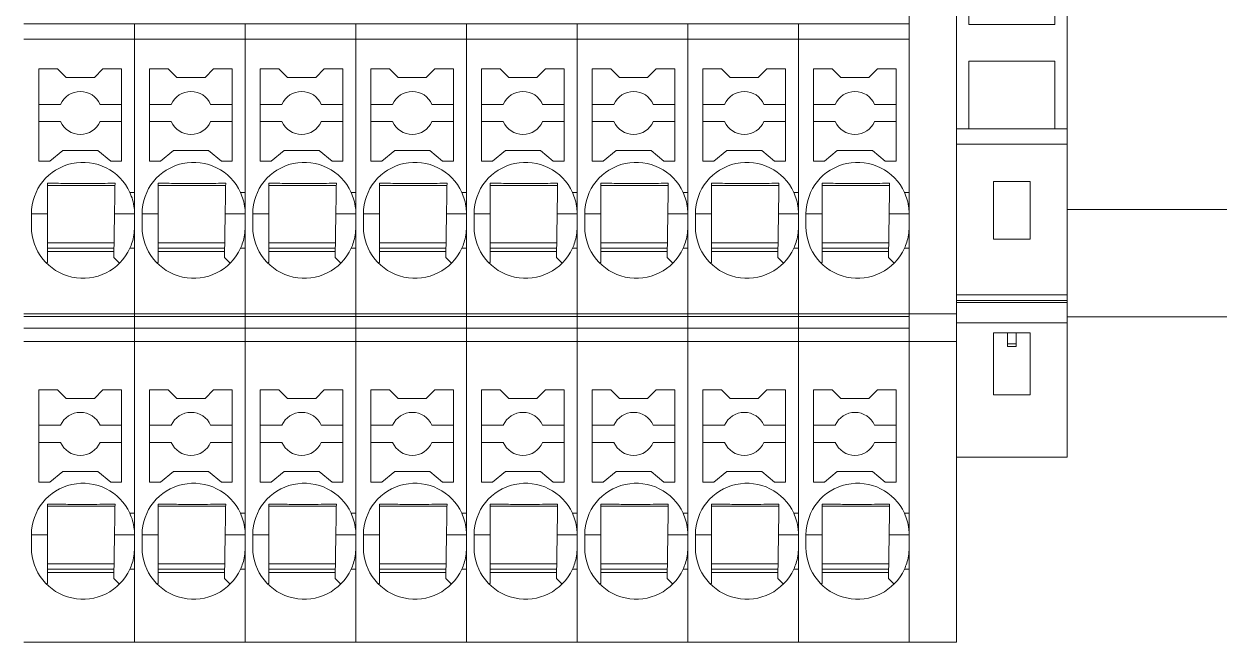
# Model space of a CAD drawing. Header units: millimetres. Extents: x 91 to 341, y 63 to 263.
# Drawn here: x 217.05 to 244.86, y 95.71 to 110.11 of the extents above; entities that cross this region are included whole.
import ezdxf

# ---------------------------------------------------------------- set-up
doc = ezdxf.new("R2010")
doc.units = ezdxf.units.MM

msp = doc.modelspace()

# ---------------------------------------------------------------- linework, layer by layer
at = {"color": 7, "linetype": 'Continuous', "lineweight": 15}
for p, q in [((237.652, 103.362), (237.652, 120.221)), ((238.752, 120.221), (238.752, 103.362)), ((239.04, 110.096), (239.04, 111.671)), ((241.04, 111.671), (241.04, 110.096)), ((241.327, 107.671), (241.327, 111.671)), ((217.052, 110.114), (219.627, 110.114)), ((219.627, 110.114), (219.627, 109.755)), ((219.627, 110.114), (222.202, 110.114)), ((222.202, 110.114), (224.777, 110.114)), ((222.202, 110.114), (222.202, 109.755)), ((224.777, 110.114), (227.352, 110.114)), ((224.777, 110.114), (224.777, 109.755)), ((227.352, 110.114), (227.352, 109.755)), ((227.352, 110.114), (229.927, 110.114)), ((229.927, 110.114), (232.502, 110.114)), ((229.927, 110.114), (229.927, 109.755)), ((232.502, 110.114), (232.502, 109.755)), ((232.502, 110.114), (235.077, 110.114)), ((235.077, 110.114), (237.652, 110.114)), ((235.077, 110.114), (235.077, 109.755)), ((241.04, 110.096), (239.04, 110.096)), ((217.052, 109.755), (219.627, 109.755)), ((219.627, 109.755), (219.627, 106.189)), ((219.627, 109.755), (222.202, 109.755)), ((219.627, 109.755), (219.627, 103.362)), ((222.202, 109.755), (224.777, 109.755)), ((222.202, 109.755), (222.202, 103.362)), ((222.202, 109.755), (222.202, 106.189)), ((224.777, 109.755), (227.352, 109.755)), ((224.777, 109.755), (224.777, 103.362)), ((224.777, 109.755), (224.777, 106.189)), ((227.352, 109.755), (227.352, 106.189)), ((227.352, 109.755), (229.927, 109.755)), ((227.352, 109.755), (227.352, 103.362)), ((229.927, 109.755), (232.502, 109.755)), ((229.927, 109.755), (229.927, 103.362)), ((229.927, 109.755), (229.927, 106.189)), ((232.502, 109.755), (232.502, 106.189)), ((232.502, 109.755), (235.077, 109.755)), ((232.502, 109.755), (232.502, 103.362)), ((235.077, 109.755), (237.652, 109.755)), ((235.077, 109.755), (235.077, 103.362)), ((235.077, 109.755), (235.077, 106.189)), ((237.652, 109.755), (237.652, 106.189)), ((217.402, 109.064), (217.402, 106.914)), ((217.838, 109.064), (217.402, 109.064)), ((218.038, 108.864), (217.838, 109.064)), ((218.892, 109.064), (218.692, 108.864)), ((219.327, 109.064), (218.892, 109.064)), ((219.327, 106.914), (219.327, 109.064)), ((219.977, 109.064), (219.977, 106.914)), ((220.413, 109.064), (219.977, 109.064)), ((220.613, 108.864), (220.413, 109.064)), ((221.467, 109.064), (221.267, 108.864)), ((221.902, 109.064), (221.467, 109.064)), ((221.902, 106.914), (221.902, 109.064)), ((222.552, 109.064), (222.552, 106.914)), ((222.988, 109.064), (222.552, 109.064)), ((223.188, 108.864), (222.988, 109.064)), ((224.042, 109.064), (223.842, 108.864)), ((224.477, 109.064), (224.042, 109.064)), ((224.477, 106.914), (224.477, 109.064)), ((225.127, 109.064), (225.127, 106.914)), ((225.563, 109.064), (225.127, 109.064)), ((225.763, 108.864), (225.563, 109.064)), ((226.617, 109.064), (226.417, 108.864)), ((227.052, 109.064), (226.617, 109.064)), ((227.052, 106.914), (227.052, 109.064)), ((227.702, 109.064), (227.702, 106.914)), ((228.138, 109.064), (227.702, 109.064)), ((228.338, 108.864), (228.138, 109.064)), ((229.192, 109.064), (228.992, 108.864)), ((229.627, 109.064), (229.192, 109.064)), ((229.627, 106.914), (229.627, 109.064)), ((230.277, 109.064), (230.277, 106.914)), ((230.713, 109.064), (230.277, 109.064)), ((230.913, 108.864), (230.713, 109.064)), ((231.767, 109.064), (231.567, 108.864)), ((232.202, 109.064), (231.767, 109.064)), ((232.202, 106.914), (232.202, 109.064)), ((232.852, 109.064), (232.852, 106.914)), ((233.288, 109.064), (232.852, 109.064)), ((233.488, 108.864), (233.288, 109.064)), ((234.342, 109.064), (234.142, 108.864)), ((234.777, 109.064), (234.342, 109.064)), ((234.777, 106.914), (234.777, 109.064)), ((235.427, 109.064), (235.427, 106.914)), ((235.863, 109.064), (235.427, 109.064)), ((236.063, 108.864), (235.863, 109.064)), ((236.917, 109.064), (236.717, 108.864)), ((237.352, 109.064), (236.917, 109.064)), ((237.352, 106.914), (237.352, 109.064)), ((239.04, 109.246), (241.04, 109.246)), ((239.04, 107.671), (239.04, 109.246)), ((241.04, 109.246), (241.04, 107.671)), ((218.692, 108.864), (218.038, 108.864)), ((221.267, 108.864), (220.613, 108.864)), ((223.842, 108.864), (223.188, 108.864)), ((226.417, 108.864), (225.763, 108.864)), ((228.992, 108.864), (228.338, 108.864)), ((231.567, 108.864), (230.913, 108.864)), ((234.142, 108.864), (233.488, 108.864)), ((236.717, 108.864), (236.063, 108.864)), ((217.907, 108.239), (217.402, 108.239)), ((219.327, 108.239), (218.823, 108.239)), ((220.482, 108.239), (219.977, 108.239)), ((221.902, 108.239), (221.398, 108.239)), ((223.057, 108.239), (222.552, 108.239)), ((224.477, 108.239), (223.973, 108.239)), ((225.632, 108.239), (225.127, 108.239)), ((227.052, 108.239), (226.548, 108.239)), ((228.207, 108.239), (227.702, 108.239)), ((229.627, 108.239), (229.123, 108.239)), ((230.782, 108.239), (230.277, 108.239)), ((232.202, 108.239), (231.698, 108.239)), ((233.357, 108.239), (232.852, 108.239)), ((234.777, 108.239), (234.273, 108.239)), ((235.932, 108.239), (235.427, 108.239)), ((237.352, 108.239), (236.848, 108.239)), ((217.907, 107.839), (217.402, 107.839)), ((218.823, 107.839), (219.327, 107.839)), ((220.482, 107.839), (219.977, 107.839)), ((221.398, 107.839), (221.902, 107.839)), ((223.057, 107.839), (222.552, 107.839)), ((223.973, 107.839), (224.477, 107.839)), ((225.632, 107.839), (225.127, 107.839)), ((226.548, 107.839), (227.052, 107.839)), ((228.207, 107.839), (227.702, 107.839)), ((229.123, 107.839), (229.627, 107.839)), ((230.782, 107.839), (230.277, 107.839)), ((231.698, 107.839), (232.202, 107.839)), ((233.357, 107.839), (232.852, 107.839)), ((234.273, 107.839), (234.777, 107.839)), ((235.932, 107.839), (235.427, 107.839)), ((236.848, 107.839), (237.352, 107.839)), ((241.327, 107.671), (238.752, 107.671)), ((241.327, 107.312), (241.327, 107.671)), ((217.658, 106.914), (217.956, 107.164)), ((217.956, 107.164), (218.774, 107.164)), ((218.774, 107.164), (219.072, 106.914)), ((220.233, 106.914), (220.531, 107.164)), ((220.531, 107.164), (221.349, 107.164)), ((221.349, 107.164), (221.647, 106.914)), ((222.808, 106.914), (223.106, 107.164)), ((223.106, 107.164), (223.924, 107.164)), ((223.924, 107.164), (224.222, 106.914)), ((225.383, 106.914), (225.681, 107.164)), ((225.681, 107.164), (226.499, 107.164)), ((226.499, 107.164), (226.797, 106.914)), ((227.958, 106.914), (228.256, 107.164)), ((228.256, 107.164), (229.074, 107.164)), ((229.074, 107.164), (229.372, 106.914)), ((230.533, 106.914), (230.831, 107.164)), ((230.831, 107.164), (231.649, 107.164)), ((231.649, 107.164), (231.947, 106.914)), ((233.108, 106.914), (233.406, 107.164)), ((233.406, 107.164), (234.224, 107.164)), ((234.224, 107.164), (234.522, 106.914)), ((235.683, 106.914), (235.981, 107.164)), ((235.981, 107.164), (236.799, 107.164)), ((236.799, 107.164), (237.097, 106.914)), ((238.752, 107.312), (241.327, 107.312)), ((241.327, 103.801), (241.327, 107.312)), ((217.402, 106.914), (217.658, 106.914)), ((219.072, 106.914), (219.327, 106.914)), ((219.977, 106.914), (220.233, 106.914)), ((221.647, 106.914), (221.902, 106.914)), ((222.552, 106.914), (222.808, 106.914)), ((224.222, 106.914), (224.477, 106.914)), ((225.127, 106.914), (225.383, 106.914)), ((226.797, 106.914), (227.052, 106.914)), ((227.702, 106.914), (227.958, 106.914)), ((229.372, 106.914), (229.627, 106.914)), ((230.277, 106.914), (230.533, 106.914)), ((231.947, 106.914), (232.202, 106.914)), ((232.852, 106.914), (233.108, 106.914)), ((234.522, 106.914), (234.777, 106.914)), ((235.427, 106.914), (235.683, 106.914)), ((237.097, 106.914), (237.352, 106.914)), ((217.602, 106.353), (219.177, 106.353)), ((220.177, 106.353), (221.752, 106.353)), ((222.752, 106.353), (224.327, 106.353)), ((225.327, 106.353), (226.902, 106.353)), ((227.902, 106.353), (229.477, 106.353)), ((230.477, 106.353), (232.052, 106.353)), ((233.052, 106.353), (234.627, 106.353)), ((235.627, 106.353), (237.202, 106.353)), ((239.615, 105.096), (239.615, 106.446)), ((239.615, 106.446), (240.465, 106.446)), ((240.465, 106.446), (240.465, 105.096)), ((219.627, 106.189), (219.518, 106.189)), ((222.202, 106.189), (222.093, 106.189)), ((224.777, 106.189), (224.668, 106.189)), ((227.352, 106.189), (227.243, 106.189)), ((229.927, 106.189), (229.818, 106.189)), ((232.502, 106.189), (232.393, 106.189)), ((235.077, 106.189), (234.968, 106.189)), ((237.652, 106.189), (237.543, 106.189)), ((217.227, 105.689), (217.227, 105.389)), ((217.602, 105.689), (217.227, 105.689)), ((217.602, 104.564), (217.602, 105.689)), ((219.161, 105.689), (219.144, 104.672)), ((219.627, 105.689), (219.161, 105.689)), ((219.627, 105.789), (219.623, 105.789)), ((219.802, 105.689), (219.802, 105.389)), ((220.177, 105.689), (219.802, 105.689)), ((220.177, 104.564), (220.177, 105.689)), ((221.736, 105.689), (221.719, 104.672)), ((222.202, 105.689), (221.736, 105.689)), ((222.202, 105.789), (222.198, 105.789)), ((222.377, 105.689), (222.377, 105.389)), ((222.752, 105.689), (222.377, 105.689)), ((222.752, 104.564), (222.752, 105.689)), ((224.311, 105.689), (224.294, 104.672)), ((224.777, 105.689), (224.311, 105.689)), ((224.777, 105.789), (224.773, 105.789)), ((224.952, 105.689), (224.952, 105.389)), ((225.327, 105.689), (224.952, 105.689)), ((225.327, 104.564), (225.327, 105.689)), ((226.886, 105.689), (226.869, 104.672)), ((227.352, 105.689), (226.886, 105.689)), ((227.352, 105.789), (227.348, 105.789)), ((227.527, 105.689), (227.527, 105.389)), ((227.902, 105.689), (227.527, 105.689)), ((227.902, 104.564), (227.902, 105.689)), ((229.461, 105.689), (229.444, 104.672)), ((229.927, 105.689), (229.461, 105.689)), ((229.927, 105.789), (229.923, 105.789)), ((230.102, 105.689), (230.102, 105.389)), ((230.477, 105.689), (230.102, 105.689)), ((230.477, 104.564), (230.477, 105.689)), ((232.036, 105.689), (232.019, 104.672)), ((232.502, 105.689), (232.036, 105.689)), ((232.502, 105.789), (232.498, 105.789)), ((232.677, 105.689), (232.677, 105.389)), ((233.052, 105.689), (232.677, 105.689)), ((233.052, 104.564), (233.052, 105.689)), ((234.611, 105.689), (234.594, 104.672)), ((235.077, 105.689), (234.611, 105.689)), ((235.077, 105.789), (235.073, 105.789)), ((235.252, 105.689), (235.252, 105.389)), ((235.627, 105.689), (235.252, 105.689)), ((235.627, 104.564), (235.627, 105.689)), ((237.186, 105.689), (237.169, 104.672)), ((237.652, 105.689), (237.186, 105.689)), ((237.652, 105.789), (237.648, 105.789)), ((315.552, 105.789), (241.327, 105.789)), ((217.602, 105.014), (219.15, 105.014)), ((219.148, 104.889), (217.602, 104.889)), ((219.627, 104.889), (219.518, 104.889)), ((219.627, 104.889), (219.627, 103.362)), ((220.177, 105.014), (221.725, 105.014)), ((221.723, 104.889), (220.177, 104.889)), ((222.202, 104.889), (222.093, 104.889)), ((222.202, 104.889), (222.202, 103.362)), ((222.752, 105.014), (224.3, 105.014)), ((224.298, 104.889), (222.752, 104.889)), ((224.777, 104.889), (224.668, 104.889)), ((224.777, 104.889), (224.777, 103.362)), ((225.327, 105.014), (226.875, 105.014)), ((226.873, 104.889), (225.327, 104.889)), ((227.352, 104.889), (227.243, 104.889)), ((227.352, 104.889), (227.352, 103.362)), ((227.902, 105.014), (229.45, 105.014)), ((229.448, 104.889), (227.902, 104.889)), ((229.927, 104.889), (229.818, 104.889)), ((229.927, 104.889), (229.927, 103.362)), ((230.477, 105.014), (232.025, 105.014)), ((232.023, 104.889), (230.477, 104.889)), ((232.502, 104.889), (232.393, 104.889)), ((232.502, 104.889), (232.502, 103.362)), ((233.052, 105.014), (234.6, 105.014)), ((234.598, 104.889), (233.052, 104.889)), ((235.077, 104.889), (234.968, 104.889)), ((235.077, 104.889), (235.077, 103.362)), ((235.627, 105.014), (237.175, 105.014)), ((237.173, 104.889), (235.627, 104.889)), ((237.652, 104.889), (237.543, 104.889)), ((237.652, 104.889), (237.652, 103.362)), ((240.465, 105.096), (239.615, 105.096)), ((219.146, 104.814), (217.602, 104.814)), ((219.144, 104.672), (219.276, 104.54)), ((221.721, 104.814), (220.177, 104.814)), ((221.719, 104.672), (221.851, 104.54)), ((224.296, 104.814), (222.752, 104.814)), ((224.294, 104.672), (224.426, 104.54)), ((226.871, 104.814), (225.327, 104.814)), ((226.869, 104.672), (227.001, 104.54)), ((229.446, 104.814), (227.902, 104.814)), ((229.444, 104.672), (229.576, 104.54)), ((232.021, 104.814), (230.477, 104.814)), ((232.019, 104.672), (232.151, 104.54)), ((234.596, 104.814), (233.052, 104.814)), ((234.594, 104.672), (234.726, 104.54)), ((237.171, 104.814), (235.627, 104.814)), ((237.169, 104.672), (237.301, 104.54)), ((217.602, 104.564), (217.579, 104.54)), ((220.177, 104.564), (220.154, 104.54)), ((222.752, 104.564), (222.729, 104.54)), ((225.327, 104.564), (225.304, 104.54)), ((227.902, 104.564), (227.879, 104.54)), ((230.477, 104.564), (230.454, 104.54)), ((233.052, 104.564), (233.029, 104.54)), ((235.627, 104.564), (235.604, 104.54)), ((238.752, 103.801), (241.327, 103.801)), ((241.327, 103.672), (241.327, 103.801)), ((238.752, 103.672), (241.327, 103.672)), ((241.327, 103.622), (238.752, 103.622)), ((241.327, 103.672), (241.327, 103.622)), ((241.327, 103.154), (241.327, 103.622)), ((219.627, 103.362), (217.052, 103.362)), ((219.627, 103.298), (217.052, 103.298)), ((219.627, 103.362), (219.627, 103.298)), ((222.202, 103.362), (219.627, 103.362)), ((219.627, 103.298), (219.627, 103.03)), ((222.202, 103.298), (219.627, 103.298)), ((224.777, 103.362), (222.202, 103.362)), ((222.202, 103.298), (222.202, 103.362)), ((224.777, 103.298), (222.202, 103.298)), ((222.202, 103.03), (222.202, 103.298)), ((227.352, 103.362), (224.777, 103.362)), ((224.777, 103.298), (224.777, 103.362)), ((227.352, 103.298), (224.777, 103.298)), ((224.777, 103.03), (224.777, 103.298)), ((227.352, 103.362), (227.352, 103.298)), ((229.927, 103.362), (227.352, 103.362)), ((227.352, 103.298), (227.352, 103.03)), ((229.927, 103.298), (227.352, 103.298)), ((232.502, 103.362), (229.927, 103.362)), ((229.927, 103.298), (229.927, 103.362)), ((232.502, 103.298), (229.927, 103.298)), ((229.927, 103.03), (229.927, 103.298)), ((232.502, 103.362), (232.502, 103.298)), ((235.077, 103.362), (232.502, 103.362)), ((232.502, 103.298), (232.502, 103.03)), ((235.077, 103.298), (232.502, 103.298)), ((237.652, 103.362), (235.077, 103.362)), ((235.077, 103.298), (235.077, 103.362)), ((237.652, 103.298), (235.077, 103.298)), ((235.077, 103.03), (235.077, 103.298)), ((237.652, 103.362), (238.752, 103.362)), ((237.652, 103.362), (237.652, 103.325)), ((237.652, 102.737), (237.652, 103.325)), ((238.752, 103.362), (238.752, 102.714)), ((241.327, 103.289), (315.552, 103.289)), ((217.052, 103.03), (219.627, 103.03)), ((219.627, 103.03), (219.627, 102.714)), ((219.627, 103.03), (222.202, 103.03)), ((222.202, 103.03), (224.777, 103.03)), ((222.202, 102.714), (222.202, 103.03)), ((224.777, 103.03), (227.352, 103.03)), ((224.777, 102.714), (224.777, 103.03)), ((227.352, 103.03), (227.352, 102.714)), ((227.352, 103.03), (229.927, 103.03)), ((229.927, 103.03), (232.502, 103.03)), ((229.927, 102.714), (229.927, 103.03)), ((232.502, 103.03), (232.502, 102.714)), ((232.502, 103.03), (235.077, 103.03)), ((235.077, 103.03), (237.652, 103.03)), ((235.077, 102.714), (235.077, 103.03)), ((241.327, 103.154), (238.752, 103.154)), ((239.615, 102.921), (240.465, 102.921)), ((239.615, 101.471), (239.615, 102.921)), ((239.94, 102.921), (239.94, 102.664)), ((240.14, 102.921), (240.14, 102.664)), ((240.465, 102.921), (240.465, 101.471)), ((241.327, 100.021), (241.327, 103.154)), ((217.052, 102.714), (219.627, 102.714)), ((219.627, 102.714), (219.627, 98.714)), ((219.627, 102.714), (222.202, 102.714)), ((219.627, 102.714), (219.627, 95.714)), ((222.202, 102.714), (224.777, 102.714)), ((222.202, 102.714), (222.202, 95.714)), ((222.202, 102.714), (222.202, 98.714)), ((224.777, 102.714), (227.352, 102.714)), ((224.777, 102.714), (224.777, 95.714)), ((224.777, 102.714), (224.777, 98.714)), ((227.352, 102.714), (227.352, 98.714)), ((227.352, 102.714), (229.927, 102.714)), ((227.352, 102.714), (227.352, 95.714)), ((229.927, 102.714), (232.502, 102.714)), ((229.927, 102.714), (229.927, 95.714)), ((229.927, 102.714), (229.927, 98.714)), ((232.502, 102.714), (232.502, 98.714)), ((232.502, 102.714), (235.077, 102.714)), ((232.502, 102.714), (232.502, 95.714)), ((235.077, 102.714), (237.652, 102.714)), ((235.077, 102.714), (235.077, 95.714)), ((235.077, 102.714), (235.077, 98.714)), ((237.652, 102.737), (237.652, 102.714)), ((237.652, 102.714), (238.752, 102.714)), ((237.652, 95.714), (237.652, 102.714)), ((237.652, 102.714), (237.652, 98.714)), ((238.752, 102.714), (238.752, 95.714)), ((240.14, 102.664), (239.94, 102.664)), ((239.94, 102.664), (239.94, 102.599)), ((240.14, 102.664), (240.14, 102.599)), ((240.14, 102.599), (239.94, 102.599)), ((217.838, 101.589), (217.402, 101.589)), ((217.402, 101.589), (217.402, 99.439)), ((218.038, 101.389), (217.838, 101.589)), ((218.892, 101.589), (218.692, 101.389)), ((219.327, 101.589), (218.892, 101.589)), ((219.327, 99.439), (219.327, 101.589)), ((220.413, 101.589), (219.977, 101.589)), ((219.977, 101.589), (219.977, 99.439)), ((220.613, 101.389), (220.413, 101.589)), ((221.467, 101.589), (221.267, 101.389)), ((221.902, 101.589), (221.467, 101.589)), ((221.902, 99.439), (221.902, 101.589)), ((222.988, 101.589), (222.552, 101.589)), ((222.552, 101.589), (222.552, 99.439)), ((223.188, 101.389), (222.988, 101.589)), ((224.042, 101.589), (223.842, 101.389)), ((224.477, 101.589), (224.042, 101.589)), ((224.477, 99.439), (224.477, 101.589)), ((225.563, 101.589), (225.127, 101.589)), ((225.127, 101.589), (225.127, 99.439)), ((225.763, 101.389), (225.563, 101.589)), ((226.617, 101.589), (226.417, 101.389)), ((227.052, 101.589), (226.617, 101.589)), ((227.052, 99.439), (227.052, 101.589)), ((228.138, 101.589), (227.702, 101.589)), ((227.702, 101.589), (227.702, 99.439)), ((228.338, 101.389), (228.138, 101.589)), ((229.192, 101.589), (228.992, 101.389)), ((229.627, 101.589), (229.192, 101.589)), ((229.627, 99.439), (229.627, 101.589)), ((230.713, 101.589), (230.277, 101.589)), ((230.277, 101.589), (230.277, 99.439)), ((230.913, 101.389), (230.713, 101.589)), ((231.767, 101.589), (231.567, 101.389)), ((232.202, 101.589), (231.767, 101.589)), ((232.202, 99.439), (232.202, 101.589)), ((233.288, 101.589), (232.852, 101.589)), ((232.852, 101.589), (232.852, 99.439)), ((233.488, 101.389), (233.288, 101.589)), ((234.342, 101.589), (234.142, 101.389)), ((234.777, 101.589), (234.342, 101.589)), ((234.777, 99.439), (234.777, 101.589)), ((235.863, 101.589), (235.427, 101.589)), ((235.427, 101.589), (235.427, 99.439)), ((236.063, 101.389), (235.863, 101.589)), ((236.917, 101.589), (236.717, 101.389)), ((237.352, 101.589), (236.917, 101.589)), ((237.352, 99.439), (237.352, 101.589)), ((218.692, 101.389), (218.038, 101.389)), ((221.267, 101.389), (220.613, 101.389)), ((223.842, 101.389), (223.188, 101.389)), ((226.417, 101.389), (225.763, 101.389)), ((228.992, 101.389), (228.338, 101.389)), ((231.567, 101.389), (230.913, 101.389)), ((234.142, 101.389), (233.488, 101.389)), ((236.717, 101.389), (236.063, 101.389)), ((239.615, 101.471), (240.465, 101.471)), ((217.907, 100.764), (217.402, 100.764)), ((219.327, 100.764), (218.823, 100.764)), ((220.482, 100.764), (219.977, 100.764)), ((221.902, 100.764), (221.398, 100.764)), ((223.057, 100.764), (222.552, 100.764)), ((224.477, 100.764), (223.973, 100.764)), ((225.632, 100.764), (225.127, 100.764)), ((227.052, 100.764), (226.548, 100.764)), ((228.207, 100.764), (227.702, 100.764)), ((229.627, 100.764), (229.123, 100.764)), ((230.782, 100.764), (230.277, 100.764)), ((232.202, 100.764), (231.698, 100.764)), ((233.357, 100.764), (232.852, 100.764)), ((234.777, 100.764), (234.273, 100.764)), ((235.932, 100.764), (235.427, 100.764)), ((237.352, 100.764), (236.848, 100.764)), ((217.402, 100.364), (217.907, 100.364)), ((219.327, 100.364), (218.823, 100.364)), ((219.977, 100.364), (220.482, 100.364)), ((221.902, 100.364), (221.398, 100.364)), ((222.552, 100.364), (223.057, 100.364)), ((224.477, 100.364), (223.973, 100.364)), ((225.127, 100.364), (225.632, 100.364)), ((227.052, 100.364), (226.548, 100.364)), ((227.702, 100.364), (228.207, 100.364)), ((229.627, 100.364), (229.123, 100.364)), ((230.277, 100.364), (230.782, 100.364)), ((232.202, 100.364), (231.698, 100.364)), ((232.852, 100.364), (233.357, 100.364)), ((234.777, 100.364), (234.273, 100.364)), ((235.427, 100.364), (235.932, 100.364)), ((237.352, 100.364), (236.848, 100.364)), ((238.752, 100.021), (241.327, 100.021)), ((217.658, 99.439), (217.956, 99.689)), ((217.956, 99.689), (218.774, 99.689)), ((218.774, 99.689), (219.072, 99.439)), ((220.233, 99.439), (220.531, 99.689)), ((220.531, 99.689), (221.349, 99.689)), ((221.349, 99.689), (221.647, 99.439)), ((222.808, 99.439), (223.106, 99.689)), ((223.106, 99.689), (223.924, 99.689)), ((223.924, 99.689), (224.222, 99.439)), ((225.383, 99.439), (225.681, 99.689)), ((225.681, 99.689), (226.499, 99.689)), ((226.499, 99.689), (226.797, 99.439)), ((227.958, 99.439), (228.256, 99.689)), ((228.256, 99.689), (229.074, 99.689)), ((229.074, 99.689), (229.372, 99.439)), ((230.533, 99.439), (230.831, 99.689)), ((230.831, 99.689), (231.649, 99.689)), ((231.649, 99.689), (231.947, 99.439)), ((233.108, 99.439), (233.406, 99.689)), ((233.406, 99.689), (234.224, 99.689)), ((234.224, 99.689), (234.522, 99.439)), ((235.683, 99.439), (235.981, 99.689)), ((235.981, 99.689), (236.799, 99.689)), ((236.799, 99.689), (237.097, 99.439)), ((217.402, 99.439), (217.658, 99.439)), ((219.072, 99.439), (219.327, 99.439)), ((219.977, 99.439), (220.233, 99.439)), ((221.647, 99.439), (221.902, 99.439)), ((222.552, 99.439), (222.808, 99.439)), ((224.222, 99.439), (224.477, 99.439)), ((225.127, 99.439), (225.383, 99.439)), ((226.797, 99.439), (227.052, 99.439)), ((227.702, 99.439), (227.958, 99.439)), ((229.372, 99.439), (229.627, 99.439)), ((230.277, 99.439), (230.533, 99.439)), ((231.947, 99.439), (232.202, 99.439)), ((232.852, 99.439), (233.108, 99.439)), ((234.522, 99.439), (234.777, 99.439)), ((235.427, 99.439), (235.683, 99.439)), ((237.097, 99.439), (237.352, 99.439)), ((217.602, 98.878), (219.177, 98.878)), ((220.177, 98.878), (221.752, 98.878)), ((222.752, 98.878), (224.327, 98.878)), ((225.327, 98.878), (226.902, 98.878)), ((227.902, 98.878), (229.477, 98.878)), ((230.477, 98.878), (232.052, 98.878)), ((233.052, 98.878), (234.627, 98.878)), ((235.627, 98.878), (237.202, 98.878)), ((219.627, 98.714), (219.518, 98.714)), ((222.202, 98.714), (222.093, 98.714)), ((224.777, 98.714), (224.668, 98.714)), ((227.352, 98.714), (227.243, 98.714)), ((229.927, 98.714), (229.818, 98.714)), ((232.502, 98.714), (232.393, 98.714)), ((235.077, 98.714), (234.968, 98.714)), ((237.652, 98.714), (237.543, 98.714)), ((217.227, 98.214), (217.227, 97.914)), ((217.602, 98.214), (217.227, 98.214)), ((217.602, 97.089), (217.602, 98.214)), ((219.161, 98.214), (219.144, 97.197)), ((219.627, 98.214), (219.161, 98.214)), ((219.802, 98.214), (219.802, 97.914)), ((220.177, 98.214), (219.802, 98.214)), ((220.177, 97.089), (220.177, 98.214)), ((221.736, 98.214), (221.719, 97.197)), ((222.202, 98.214), (221.736, 98.214)), ((222.377, 98.214), (222.377, 97.914)), ((222.752, 98.214), (222.377, 98.214)), ((222.752, 97.089), (222.752, 98.214)), ((224.311, 98.214), (224.294, 97.197)), ((224.777, 98.214), (224.311, 98.214)), ((224.952, 98.214), (224.952, 97.914)), ((225.327, 98.214), (224.952, 98.214)), ((225.327, 97.089), (225.327, 98.214)), ((226.886, 98.214), (226.869, 97.197)), ((227.352, 98.214), (226.886, 98.214)), ((227.527, 98.214), (227.527, 97.914)), ((227.902, 98.214), (227.527, 98.214)), ((227.902, 97.089), (227.902, 98.214)), ((229.461, 98.214), (229.444, 97.197)), ((229.927, 98.214), (229.461, 98.214)), ((230.102, 98.214), (230.102, 97.914)), ((230.477, 98.214), (230.102, 98.214)), ((230.477, 97.089), (230.477, 98.214)), ((232.036, 98.214), (232.019, 97.197)), ((232.502, 98.214), (232.036, 98.214)), ((232.677, 98.214), (232.677, 97.914)), ((233.052, 98.214), (232.677, 98.214)), ((233.052, 97.089), (233.052, 98.214)), ((234.611, 98.214), (234.594, 97.197)), ((235.077, 98.214), (234.611, 98.214)), ((235.252, 98.214), (235.252, 97.914)), ((235.627, 98.214), (235.252, 98.214)), ((235.627, 97.089), (235.627, 98.214)), ((237.186, 98.214), (237.169, 97.197)), ((237.652, 98.214), (237.186, 98.214)), ((217.602, 97.539), (219.15, 97.539)), ((219.148, 97.414), (217.602, 97.414)), ((219.627, 97.414), (219.518, 97.414)), ((219.627, 97.414), (219.627, 95.714)), ((220.177, 97.539), (221.725, 97.539)), ((221.723, 97.414), (220.177, 97.414)), ((222.202, 97.414), (222.093, 97.414)), ((222.202, 97.414), (222.202, 95.714)), ((222.752, 97.539), (224.3, 97.539)), ((224.298, 97.414), (222.752, 97.414)), ((224.777, 97.414), (224.668, 97.414)), ((224.777, 97.414), (224.777, 95.714)), ((225.327, 97.539), (226.875, 97.539)), ((226.873, 97.414), (225.327, 97.414)), ((227.352, 97.414), (227.243, 97.414)), ((227.352, 97.414), (227.352, 95.714)), ((227.902, 97.539), (229.45, 97.539)), ((229.448, 97.414), (227.902, 97.414)), ((229.927, 97.414), (229.818, 97.414)), ((229.927, 97.414), (229.927, 95.714)), ((230.477, 97.539), (232.025, 97.539)), ((232.023, 97.414), (230.477, 97.414)), ((232.502, 97.414), (232.393, 97.414)), ((232.502, 97.414), (232.502, 95.714)), ((233.052, 97.539), (234.6, 97.539)), ((234.598, 97.414), (233.052, 97.414)), ((235.077, 97.414), (234.968, 97.414)), ((235.077, 97.414), (235.077, 95.714)), ((235.627, 97.539), (237.175, 97.539)), ((237.173, 97.414), (235.627, 97.414)), ((237.652, 97.414), (237.543, 97.414)), ((237.652, 97.414), (237.652, 95.714)), ((217.602, 97.089), (217.579, 97.065)), ((219.146, 97.339), (217.602, 97.339)), ((219.144, 97.197), (219.276, 97.065)), ((220.177, 97.089), (220.154, 97.065)), ((221.721, 97.339), (220.177, 97.339)), ((221.719, 97.197), (221.851, 97.065)), ((222.752, 97.089), (222.729, 97.065)), ((224.296, 97.339), (222.752, 97.339)), ((224.294, 97.197), (224.426, 97.065)), ((225.327, 97.089), (225.304, 97.065)), ((226.871, 97.339), (225.327, 97.339)), ((226.869, 97.197), (227.001, 97.065)), ((227.902, 97.089), (227.879, 97.065)), ((229.446, 97.339), (227.902, 97.339)), ((229.444, 97.197), (229.576, 97.065)), ((230.477, 97.089), (230.454, 97.065)), ((232.021, 97.339), (230.477, 97.339)), ((232.019, 97.197), (232.151, 97.065)), ((233.052, 97.089), (233.029, 97.065)), ((234.596, 97.339), (233.052, 97.339)), ((234.594, 97.197), (234.726, 97.065)), ((235.627, 97.089), (235.604, 97.065)), ((237.171, 97.339), (235.627, 97.339)), ((237.169, 97.197), (237.301, 97.065)), ((219.627, 95.714), (217.052, 95.714)), ((222.202, 95.714), (219.627, 95.714)), ((224.777, 95.714), (222.202, 95.714)), ((227.352, 95.714), (224.777, 95.714)), ((229.927, 95.714), (227.352, 95.714)), ((232.502, 95.714), (229.927, 95.714)), ((235.077, 95.714), (232.502, 95.714)), ((237.652, 95.714), (235.077, 95.714)), ((237.652, 95.714), (238.752, 95.714))]:
    msp.add_line(p, q, dxfattribs=at)
for centre, radius, start, end in [((218.365, 108.039), 0.5, 23.5782, 156.4218), ((220.94, 108.039), 0.5, 23.5782, 156.4218), ((223.515, 108.039), 0.5, 23.5782, 156.4218), ((226.09, 108.039), 0.5, 23.5782, 156.4218), ((228.665, 108.039), 0.5, 23.5782, 156.4218), ((231.24, 108.039), 0.5, 23.5782, 156.4218), ((233.815, 108.039), 0.5, 23.5782, 156.4218), ((236.39, 108.039), 0.5, 23.5782, 156.4218), ((218.365, 108.039), 0.5, 203.5782, 336.4218), ((220.94, 108.039), 0.5, 203.5782, 336.4218), ((223.515, 108.039), 0.5, 203.5782, 336.4218), ((226.09, 108.039), 0.5, 203.5782, 336.4218), ((228.665, 108.039), 0.5, 203.5782, 336.4218), ((231.24, 108.039), 0.5, 203.5782, 336.4218), ((233.815, 108.039), 0.5, 203.5782, 336.4218), ((236.39, 108.039), 0.5, 203.5782, 336.4218), ((218.427, 105.689), 1.2, 24.6243, 180), ((221.002, 105.689), 1.2, 24.6243, 180), ((223.577, 105.689), 1.2, 24.6243, 180), ((226.152, 105.689), 1.2, 24.6243, 180), ((228.727, 105.689), 1.2, 24.6243, 180), ((231.302, 105.689), 1.2, 24.6243, 180), ((233.877, 105.689), 1.2, 24.6243, 180), ((236.452, 105.689), 1.2, 24.6243, 180), ((218.427, 105.389), 1.2, 180, 335.3757), ((221.002, 105.389), 1.2, 180, 335.3757), ((223.577, 105.389), 1.2, 180, 335.3757), ((226.152, 105.389), 1.2, 180, 335.3757), ((228.727, 105.389), 1.2, 180, 335.3757), ((231.302, 105.389), 1.2, 180, 335.3757), ((233.877, 105.389), 1.2, 180, 335.3757), ((236.452, 105.389), 1.2, 180, 335.3757), ((218.365, 100.564), 0.5, 23.5782, 156.4218), ((220.94, 100.564), 0.5, 23.5782, 156.4218), ((223.515, 100.564), 0.5, 23.5782, 156.4218), ((226.09, 100.564), 0.5, 23.5782, 156.4218), ((228.665, 100.564), 0.5, 23.5782, 156.4218), ((231.24, 100.564), 0.5, 23.5782, 156.4218), ((233.815, 100.564), 0.5, 23.5782, 156.4218), ((236.39, 100.564), 0.5, 23.5782, 156.4218), ((218.365, 100.564), 0.5, 203.5782, 336.4218), ((220.94, 100.564), 0.5, 203.5782, 336.4218), ((223.515, 100.564), 0.5, 203.5782, 336.4218), ((226.09, 100.564), 0.5, 203.5782, 336.4218), ((228.665, 100.564), 0.5, 203.5782, 336.4218), ((231.24, 100.564), 0.5, 203.5782, 336.4218), ((233.815, 100.564), 0.5, 203.5782, 336.4218), ((236.39, 100.564), 0.5, 203.5782, 336.4218), ((218.427, 98.214), 1.2, 24.6243, 180), ((221.002, 98.214), 1.2, 24.6243, 180), ((223.577, 98.214), 1.2, 24.6243, 180), ((226.152, 98.214), 1.2, 24.6243, 180), ((228.727, 98.214), 1.2, 24.6243, 180), ((231.302, 98.214), 1.2, 24.6243, 180), ((233.877, 98.214), 1.2, 24.6243, 180), ((236.452, 98.214), 1.2, 24.6243, 180), ((218.427, 97.914), 1.2, 180, 335.3757), ((221.002, 97.914), 1.2, 180, 335.3757), ((223.577, 97.914), 1.2, 180, 335.3757), ((226.152, 97.914), 1.2, 180, 335.3757), ((228.727, 97.914), 1.2, 180, 335.3757), ((231.302, 97.914), 1.2, 180, 335.3757), ((233.877, 97.914), 1.2, 180, 335.3757), ((236.452, 97.914), 1.2, 180, 335.3757)]:
    msp.add_arc(centre, radius, start, end, dxfattribs=at)
for points, knots in [([(219.173, 106.402), (219.026, 106.4), (218.842, 106.398), (218.528, 106.397), (218.373, 106.397), (218.2, 106.397), (217.917, 106.399), (217.733, 106.401), (217.602, 106.403)], [0, 0, 0, 0, 0.339069, 0.425891, 0.49416, 0.562258, 0.687966, 1, 1, 1, 1]), ([(217.602, 106.403), (217.602, 106.306), (217.602, 106.156), (217.602, 105.919), (217.602, 105.772), (217.602, 105.7), (217.602, 105.689)], [0, 0, 0, 0, 0.4877025, 0.7536632, 0.9597877, 1, 1, 1, 1]), ([(219.161, 105.689), (219.162, 105.747), (219.165, 105.893), (219.169, 106.143), (219.172, 106.301), (219.173, 106.402)], [0, 0, 0, 0, 0.195586, 0.485109, 1, 1, 1, 1]), ([(221.748, 106.402), (221.601, 106.4), (221.417, 106.398), (221.103, 106.397), (220.948, 106.397), (220.775, 106.397), (220.492, 106.399), (220.308, 106.401), (220.177, 106.403)], [0, 0, 0, 0, 0.339069, 0.425891, 0.49416, 0.562258, 0.687966, 1, 1, 1, 1]), ([(220.177, 106.403), (220.177, 106.306), (220.177, 106.156), (220.177, 105.919), (220.177, 105.772), (220.177, 105.7), (220.177, 105.689)], [0, 0, 0, 0, 0.487703, 0.753663, 0.959788, 1, 1, 1, 1]), ([(221.736, 105.689), (221.737, 105.747), (221.74, 105.893), (221.744, 106.143), (221.747, 106.301), (221.748, 106.402)], [0, 0, 0, 0, 0.195586, 0.485109, 1, 1, 1, 1]), ([(224.323, 106.402), (224.176, 106.4), (223.992, 106.398), (223.678, 106.397), (223.523, 106.397), (223.35, 106.397), (223.067, 106.399), (222.883, 106.401), (222.752, 106.403)], [0, 0, 0, 0, 0.339069, 0.425891, 0.49416, 0.562258, 0.687966, 1, 1, 1, 1]), ([(222.752, 106.403), (222.752, 106.306), (222.752, 106.156), (222.752, 105.919), (222.752, 105.772), (222.752, 105.7), (222.752, 105.689)], [0, 0, 0, 0, 0.4877025, 0.7536632, 0.9597877, 1, 1, 1, 1]), ([(224.311, 105.689), (224.312, 105.747), (224.315, 105.893), (224.319, 106.143), (224.322, 106.301), (224.323, 106.402)], [0, 0, 0, 0, 0.195586, 0.485109, 1, 1, 1, 1]), ([(226.898, 106.402), (226.751, 106.4), (226.567, 106.398), (226.253, 106.397), (226.098, 106.397), (225.925, 106.397), (225.642, 106.399), (225.458, 106.401), (225.327, 106.403)], [0, 0, 0, 0, 0.339069, 0.425891, 0.49416, 0.562258, 0.687966, 1, 1, 1, 1]), ([(225.327, 106.403), (225.327, 106.306), (225.327, 106.156), (225.327, 105.919), (225.327, 105.772), (225.327, 105.7), (225.327, 105.689)], [0, 0, 0, 0, 0.4877025, 0.7536632, 0.9597877, 1, 1, 1, 1]), ([(226.886, 105.689), (226.887, 105.747), (226.89, 105.893), (226.894, 106.143), (226.897, 106.301), (226.898, 106.402)], [0, 0, 0, 0, 0.195586, 0.485109, 1, 1, 1, 1]), ([(229.473, 106.402), (229.326, 106.4), (229.142, 106.398), (228.828, 106.397), (228.673, 106.397), (228.5, 106.397), (228.217, 106.399), (228.033, 106.401), (227.902, 106.403)], [0, 0, 0, 0, 0.339069, 0.425891, 0.49416, 0.562258, 0.687966, 1, 1, 1, 1]), ([(227.902, 106.403), (227.902, 106.306), (227.902, 106.156), (227.902, 105.919), (227.902, 105.772), (227.902, 105.7), (227.902, 105.689)], [0, 0, 0, 0, 0.4877025, 0.7536632, 0.9597877, 1, 1, 1, 1]), ([(229.461, 105.689), (229.462, 105.747), (229.465, 105.893), (229.469, 106.143), (229.472, 106.301), (229.473, 106.402)], [0, 0, 0, 0, 0.195586, 0.485109, 1, 1, 1, 1]), ([(232.048, 106.402), (231.901, 106.4), (231.717, 106.398), (231.403, 106.397), (231.248, 106.397), (231.075, 106.397), (230.792, 106.399), (230.608, 106.401), (230.477, 106.403)], [0, 0, 0, 0, 0.339069, 0.425891, 0.49416, 0.562258, 0.687966, 1, 1, 1, 1]), ([(230.477, 106.403), (230.477, 106.306), (230.477, 106.156), (230.477, 105.919), (230.477, 105.772), (230.477, 105.7), (230.477, 105.689)], [0, 0, 0, 0, 0.4877025, 0.7536632, 0.9597877, 1, 1, 1, 1]), ([(232.036, 105.689), (232.037, 105.747), (232.04, 105.893), (232.044, 106.143), (232.047, 106.301), (232.048, 106.402)], [0, 0, 0, 0, 0.195586, 0.485109, 1, 1, 1, 1]), ([(234.623, 106.402), (234.476, 106.4), (234.292, 106.398), (233.978, 106.397), (233.823, 106.397), (233.65, 106.397), (233.367, 106.399), (233.183, 106.401), (233.052, 106.403)], [0, 0, 0, 0, 0.339069, 0.425891, 0.49416, 0.562258, 0.687966, 1, 1, 1, 1]), ([(233.052, 106.403), (233.052, 106.306), (233.052, 106.156), (233.052, 105.919), (233.052, 105.772), (233.052, 105.7), (233.052, 105.689)], [0, 0, 0, 0, 0.4877025, 0.7536632, 0.9597877, 1, 1, 1, 1]), ([(234.611, 105.689), (234.612, 105.747), (234.615, 105.893), (234.619, 106.143), (234.622, 106.301), (234.623, 106.402)], [0, 0, 0, 0, 0.1955864, 0.4851091, 1, 1, 1, 1]), ([(237.198, 106.402), (237.051, 106.4), (236.867, 106.398), (236.553, 106.397), (236.398, 106.397), (236.225, 106.397), (235.942, 106.399), (235.758, 106.401), (235.627, 106.403)], [0, 0, 0, 0, 0.339069, 0.425891, 0.49416, 0.562258, 0.687966, 1, 1, 1, 1]), ([(235.627, 106.403), (235.627, 106.306), (235.627, 106.156), (235.627, 105.919), (235.627, 105.772), (235.627, 105.7), (235.627, 105.689)], [0, 0, 0, 0, 0.4877025, 0.7536632, 0.9597877, 1, 1, 1, 1]), ([(237.186, 105.689), (237.187, 105.747), (237.19, 105.893), (237.194, 106.143), (237.197, 106.301), (237.198, 106.402)], [0, 0, 0, 0, 0.195586, 0.485109, 1, 1, 1, 1]), ([(219.518, 106.189), (219.541, 106.133), (219.584, 106.028), (219.622, 105.847), (219.626, 105.733), (219.627, 105.689)], [0, 0, 0, 0, 0.406693, 0.767315, 1, 1, 1, 1]), ([(222.093, 106.189), (222.116, 106.133), (222.159, 106.028), (222.197, 105.847), (222.201, 105.733), (222.202, 105.689)], [0, 0, 0, 0, 0.406693, 0.767315, 1, 1, 1, 1]), ([(224.668, 106.189), (224.691, 106.133), (224.734, 106.028), (224.772, 105.847), (224.776, 105.733), (224.777, 105.689)], [0, 0, 0, 0, 0.406693, 0.767315, 1, 1, 1, 1]), ([(227.243, 106.189), (227.266, 106.133), (227.309, 106.028), (227.347, 105.847), (227.351, 105.733), (227.352, 105.689)], [0, 0, 0, 0, 0.406693, 0.767315, 1, 1, 1, 1]), ([(229.818, 106.189), (229.841, 106.133), (229.884, 106.028), (229.922, 105.847), (229.926, 105.733), (229.927, 105.689)], [0, 0, 0, 0, 0.406693, 0.767315, 1, 1, 1, 1]), ([(232.393, 106.189), (232.416, 106.133), (232.459, 106.028), (232.497, 105.847), (232.501, 105.733), (232.502, 105.689)], [0, 0, 0, 0, 0.406693, 0.767315, 1, 1, 1, 1]), ([(234.968, 106.189), (234.991, 106.133), (235.034, 106.028), (235.072, 105.847), (235.076, 105.733), (235.077, 105.689)], [0, 0, 0, 0, 0.406693, 0.767315, 1, 1, 1, 1]), ([(237.543, 106.189), (237.566, 106.133), (237.609, 106.028), (237.647, 105.847), (237.651, 105.733), (237.652, 105.689)], [0, 0, 0, 0, 0.406693, 0.767315, 1, 1, 1, 1]), ([(219.627, 105.389), (219.624, 105.324), (219.618, 105.194), (219.574, 105.022), (219.537, 104.932), (219.518, 104.889)], [0, 0, 0, 0, 0.338397, 0.675497, 1, 1, 1, 1]), ([(222.202, 105.389), (222.199, 105.324), (222.193, 105.194), (222.149, 105.022), (222.112, 104.932), (222.093, 104.889)], [0, 0, 0, 0, 0.338397, 0.675497, 1, 1, 1, 1]), ([(224.777, 105.389), (224.774, 105.324), (224.768, 105.194), (224.724, 105.022), (224.687, 104.932), (224.668, 104.889)], [0, 0, 0, 0, 0.338397, 0.675497, 1, 1, 1, 1]), ([(227.352, 105.389), (227.349, 105.324), (227.343, 105.194), (227.299, 105.022), (227.262, 104.932), (227.243, 104.889)], [0, 0, 0, 0, 0.338397, 0.675497, 1, 1, 1, 1]), ([(229.927, 105.389), (229.924, 105.324), (229.918, 105.194), (229.874, 105.022), (229.837, 104.932), (229.818, 104.889)], [0, 0, 0, 0, 0.338397, 0.675497, 1, 1, 1, 1]), ([(232.502, 105.389), (232.499, 105.324), (232.493, 105.194), (232.449, 105.022), (232.412, 104.932), (232.393, 104.889)], [0, 0, 0, 0, 0.338397, 0.675497, 1, 1, 1, 1]), ([(235.077, 105.389), (235.074, 105.324), (235.068, 105.194), (235.024, 105.022), (234.987, 104.932), (234.968, 104.889)], [0, 0, 0, 0, 0.338397, 0.675497, 1, 1, 1, 1]), ([(237.652, 105.389), (237.649, 105.324), (237.643, 105.194), (237.599, 105.022), (237.562, 104.932), (237.543, 104.889)], [0, 0, 0, 0, 0.338397, 0.675497, 1, 1, 1, 1]), ([(219.173, 98.927), (219.026, 98.925), (218.842, 98.923), (218.528, 98.922), (218.373, 98.922), (218.2, 98.922), (217.917, 98.924), (217.733, 98.926), (217.602, 98.928)], [0, 0, 0, 0, 0.339069, 0.425891, 0.49416, 0.562258, 0.687966, 1, 1, 1, 1]), ([(217.602, 98.928), (217.602, 98.831), (217.602, 98.681), (217.602, 98.444), (217.602, 98.297), (217.602, 98.225), (217.602, 98.214)], [0, 0, 0, 0, 0.487703, 0.753663, 0.959788, 1, 1, 1, 1]), ([(219.161, 98.214), (219.162, 98.272), (219.165, 98.418), (219.169, 98.668), (219.172, 98.826), (219.173, 98.927)], [0, 0, 0, 0, 0.195586, 0.485109, 1, 1, 1, 1]), ([(221.748, 98.927), (221.601, 98.925), (221.417, 98.923), (221.103, 98.922), (220.948, 98.922), (220.775, 98.922), (220.492, 98.924), (220.308, 98.926), (220.177, 98.928)], [0, 0, 0, 0, 0.339069, 0.425891, 0.49416, 0.562258, 0.687966, 1, 1, 1, 1]), ([(220.177, 98.928), (220.177, 98.831), (220.177, 98.681), (220.177, 98.444), (220.177, 98.297), (220.177, 98.225), (220.177, 98.214)], [0, 0, 0, 0, 0.487703, 0.753663, 0.959788, 1, 1, 1, 1]), ([(221.736, 98.214), (221.737, 98.272), (221.74, 98.418), (221.744, 98.668), (221.747, 98.826), (221.748, 98.927)], [0, 0, 0, 0, 0.195586, 0.485109, 1, 1, 1, 1]), ([(224.323, 98.927), (224.176, 98.925), (223.992, 98.923), (223.678, 98.922), (223.523, 98.922), (223.35, 98.922), (223.067, 98.924), (222.883, 98.926), (222.752, 98.928)], [0, 0, 0, 0, 0.339069, 0.425891, 0.49416, 0.562258, 0.687966, 1, 1, 1, 1]), ([(222.752, 98.928), (222.752, 98.831), (222.752, 98.681), (222.752, 98.444), (222.752, 98.297), (222.752, 98.225), (222.752, 98.214)], [0, 0, 0, 0, 0.487703, 0.753663, 0.959788, 1, 1, 1, 1]), ([(224.311, 98.214), (224.312, 98.272), (224.315, 98.418), (224.319, 98.668), (224.322, 98.826), (224.323, 98.927)], [0, 0, 0, 0, 0.195586, 0.485109, 1, 1, 1, 1]), ([(226.898, 98.927), (226.751, 98.925), (226.567, 98.923), (226.253, 98.922), (226.098, 98.922), (225.925, 98.922), (225.642, 98.924), (225.458, 98.926), (225.327, 98.928)], [0, 0, 0, 0, 0.339069, 0.425891, 0.49416, 0.562258, 0.687966, 1, 1, 1, 1]), ([(225.327, 98.928), (225.327, 98.831), (225.327, 98.681), (225.327, 98.444), (225.327, 98.297), (225.327, 98.225), (225.327, 98.214)], [0, 0, 0, 0, 0.487703, 0.753663, 0.959788, 1, 1, 1, 1]), ([(226.886, 98.214), (226.887, 98.272), (226.89, 98.418), (226.894, 98.668), (226.897, 98.826), (226.898, 98.927)], [0, 0, 0, 0, 0.195586, 0.485109, 1, 1, 1, 1]), ([(229.473, 98.927), (229.326, 98.925), (229.142, 98.923), (228.828, 98.922), (228.673, 98.922), (228.5, 98.922), (228.217, 98.924), (228.033, 98.926), (227.902, 98.928)], [0, 0, 0, 0, 0.339069, 0.425891, 0.49416, 0.562258, 0.687966, 1, 1, 1, 1]), ([(227.902, 98.928), (227.902, 98.831), (227.902, 98.681), (227.902, 98.444), (227.902, 98.297), (227.902, 98.225), (227.902, 98.214)], [0, 0, 0, 0, 0.487703, 0.753663, 0.959788, 1, 1, 1, 1]), ([(229.461, 98.214), (229.462, 98.272), (229.465, 98.418), (229.469, 98.668), (229.472, 98.826), (229.473, 98.927)], [0, 0, 0, 0, 0.195586, 0.485109, 1, 1, 1, 1]), ([(232.048, 98.927), (231.901, 98.925), (231.717, 98.923), (231.403, 98.922), (231.248, 98.922), (231.075, 98.922), (230.792, 98.924), (230.608, 98.926), (230.477, 98.928)], [0, 0, 0, 0, 0.339069, 0.425891, 0.49416, 0.562258, 0.687966, 1, 1, 1, 1]), ([(230.477, 98.928), (230.477, 98.831), (230.477, 98.681), (230.477, 98.444), (230.477, 98.297), (230.477, 98.225), (230.477, 98.214)], [0, 0, 0, 0, 0.487703, 0.753663, 0.959788, 1, 1, 1, 1]), ([(232.036, 98.214), (232.037, 98.272), (232.04, 98.418), (232.044, 98.668), (232.047, 98.826), (232.048, 98.927)], [0, 0, 0, 0, 0.195586, 0.485109, 1, 1, 1, 1]), ([(234.623, 98.927), (234.476, 98.925), (234.292, 98.923), (233.978, 98.922), (233.823, 98.922), (233.65, 98.922), (233.367, 98.924), (233.183, 98.926), (233.052, 98.928)], [0, 0, 0, 0, 0.339069, 0.425891, 0.49416, 0.562258, 0.687966, 1, 1, 1, 1]), ([(233.052, 98.928), (233.052, 98.831), (233.052, 98.681), (233.052, 98.444), (233.052, 98.297), (233.052, 98.225), (233.052, 98.214)], [0, 0, 0, 0, 0.487703, 0.753663, 0.959788, 1, 1, 1, 1]), ([(234.611, 98.214), (234.612, 98.272), (234.615, 98.418), (234.619, 98.668), (234.622, 98.826), (234.623, 98.927)], [0, 0, 0, 0, 0.195586, 0.485109, 1, 1, 1, 1]), ([(237.198, 98.927), (237.051, 98.925), (236.867, 98.923), (236.553, 98.922), (236.398, 98.922), (236.225, 98.922), (235.942, 98.924), (235.758, 98.926), (235.627, 98.928)], [0, 0, 0, 0, 0.339069, 0.425891, 0.49416, 0.562258, 0.687966, 1, 1, 1, 1]), ([(235.627, 98.928), (235.627, 98.831), (235.627, 98.681), (235.627, 98.444), (235.627, 98.297), (235.627, 98.225), (235.627, 98.214)], [0, 0, 0, 0, 0.487703, 0.753663, 0.959788, 1, 1, 1, 1]), ([(237.186, 98.214), (237.187, 98.272), (237.19, 98.418), (237.194, 98.668), (237.197, 98.826), (237.198, 98.927)], [0, 0, 0, 0, 0.195586, 0.485109, 1, 1, 1, 1]), ([(219.518, 98.714), (219.541, 98.658), (219.584, 98.553), (219.622, 98.372), (219.626, 98.258), (219.627, 98.214)], [0, 0, 0, 0, 0.406693, 0.767315, 1, 1, 1, 1]), ([(222.093, 98.714), (222.116, 98.658), (222.159, 98.553), (222.197, 98.372), (222.201, 98.258), (222.202, 98.214)], [0, 0, 0, 0, 0.406693, 0.767315, 1, 1, 1, 1]), ([(224.668, 98.714), (224.691, 98.658), (224.734, 98.553), (224.772, 98.372), (224.776, 98.258), (224.777, 98.214)], [0, 0, 0, 0, 0.406693, 0.767315, 1, 1, 1, 1]), ([(227.243, 98.714), (227.266, 98.658), (227.309, 98.553), (227.347, 98.372), (227.351, 98.258), (227.352, 98.214)], [0, 0, 0, 0, 0.406693, 0.767315, 1, 1, 1, 1]), ([(229.818, 98.714), (229.841, 98.658), (229.884, 98.553), (229.922, 98.372), (229.926, 98.258), (229.927, 98.214)], [0, 0, 0, 0, 0.406693, 0.767315, 1, 1, 1, 1]), ([(232.393, 98.714), (232.416, 98.658), (232.459, 98.553), (232.497, 98.372), (232.501, 98.258), (232.502, 98.214)], [0, 0, 0, 0, 0.406693, 0.767315, 1, 1, 1, 1]), ([(234.968, 98.714), (234.991, 98.658), (235.034, 98.553), (235.072, 98.372), (235.076, 98.258), (235.077, 98.214)], [0, 0, 0, 0, 0.406693, 0.767315, 1, 1, 1, 1]), ([(237.543, 98.714), (237.566, 98.658), (237.609, 98.553), (237.647, 98.372), (237.651, 98.258), (237.652, 98.214)], [0, 0, 0, 0, 0.406693, 0.767315, 1, 1, 1, 1]), ([(219.627, 97.914), (219.624, 97.849), (219.618, 97.719), (219.574, 97.547), (219.537, 97.458), (219.518, 97.414)], [0, 0, 0, 0, 0.338397, 0.675497, 1, 1, 1, 1]), ([(222.202, 97.914), (222.199, 97.849), (222.193, 97.719), (222.149, 97.547), (222.112, 97.458), (222.093, 97.414)], [0, 0, 0, 0, 0.338397, 0.675497, 1, 1, 1, 1]), ([(224.777, 97.914), (224.774, 97.849), (224.768, 97.719), (224.724, 97.547), (224.687, 97.458), (224.668, 97.414)], [0, 0, 0, 0, 0.338397, 0.675497, 1, 1, 1, 1]), ([(227.352, 97.914), (227.349, 97.849), (227.343, 97.719), (227.299, 97.547), (227.262, 97.458), (227.243, 97.414)], [0, 0, 0, 0, 0.338397, 0.675497, 1, 1, 1, 1]), ([(229.927, 97.914), (229.924, 97.849), (229.918, 97.719), (229.874, 97.547), (229.837, 97.458), (229.818, 97.414)], [0, 0, 0, 0, 0.338397, 0.675497, 1, 1, 1, 1]), ([(232.502, 97.914), (232.499, 97.849), (232.493, 97.719), (232.449, 97.547), (232.412, 97.458), (232.393, 97.414)], [0, 0, 0, 0, 0.338397, 0.675497, 1, 1, 1, 1]), ([(235.077, 97.914), (235.074, 97.849), (235.068, 97.719), (235.024, 97.547), (234.987, 97.458), (234.968, 97.414)], [0, 0, 0, 0, 0.338397, 0.675497, 1, 1, 1, 1]), ([(237.652, 97.914), (237.649, 97.849), (237.643, 97.719), (237.599, 97.547), (237.562, 97.458), (237.543, 97.414)], [0, 0, 0, 0, 0.338397, 0.675497, 1, 1, 1, 1])]:
    msp.add_open_spline(points, degree=3, knots=knots, dxfattribs=at)

doc.saveas('drawing.dxf')
